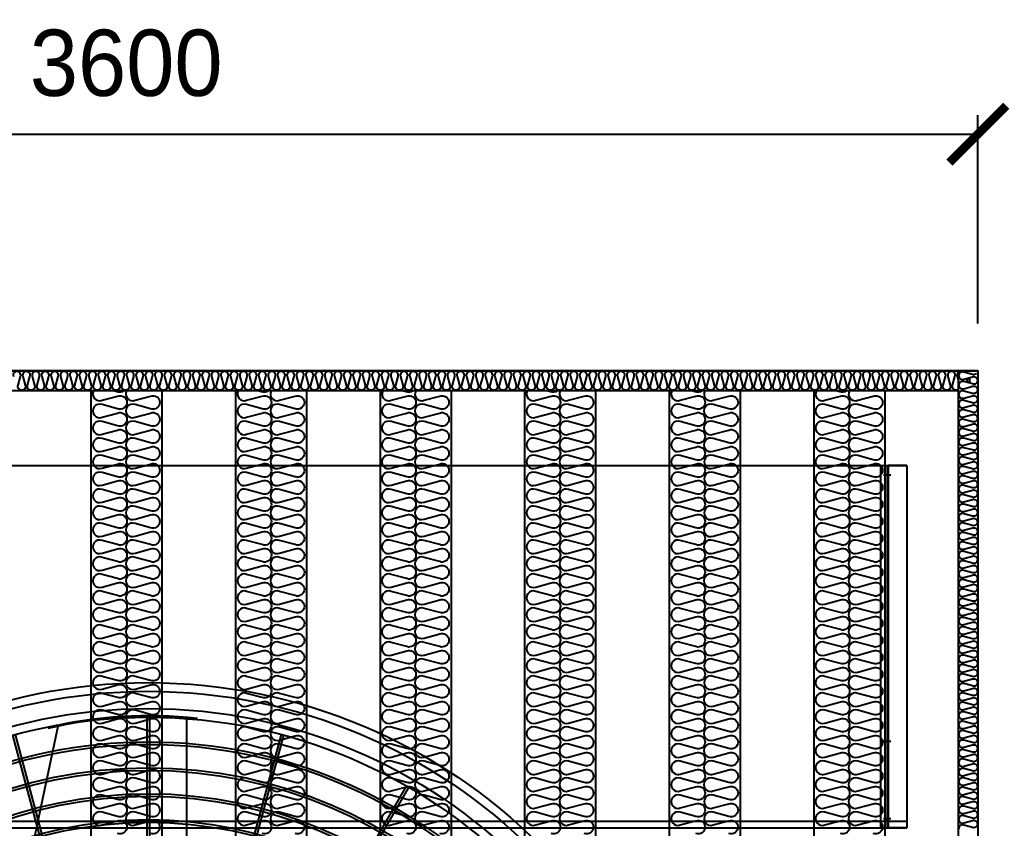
# Model space of a CAD drawing. Header units: millimetres. Extents: x 4398 to 33805, y 3079 to 23874.
# Drawn here: x 9056 to 11147, y 12446 to 14155 of the extents above; entities that cross this region are included whole.
import ezdxf

# ---------------------------------------------------------------- set-up
doc = ezdxf.new("R2010")
doc.units = ezdxf.units.MM
doc.linetypes.add('CENTER', pattern=[2, 1.25, -0.25, 0.25, -0.25])
doc.linetypes.add('HIDDEN', pattern=[0.375, 0.25, -0.125])
for name, color, linetype in [('center', 1, 'CENTER'), ('LINE', 7, 'Continuous'), ('SMS', 220, 'Continuous'), ('냉각탑', 4, 'Continuous'), ('냉각탑_dim', 1, 'Continuous'), ('숨은선', 5, 'HIDDEN')]:
    doc.layers.add(name, color=color, linetype=linetype)
doc.styles.add('HY울릉도L', font='')
doc.styles.get('HY울릉도L').set_extended_font_data('HY울릉도L')
doc.dimstyles.new('성지DIM', dxfattribs={"dimtxt": 3.5, "dimasz": 3, "dimexe": 1, "dimexo": 2.5, "dimgap": 2, "dimtad": 1, "dimdec": 0, "dimzin": 3, "dimdsep": 46, "dimtxsty": 'HY울릉도L', "dimblk": 'ARCHTICK', "dimcen": -2, "dimclrd": 256, "dimclre": 256, "dimclrt": 7, "dimadec": 0, "dimazin": 0, "dimtfac": 1, "dimtdec": 0, "dimtofl": 0, "dimtmove": 0, "dimatfit": 3, "dimfxl": 1, "dimtolj": 1, "dimtzin": 0, "dimlwe": -1, "dimarcsym": 0})

# ---------------------------------------------------------------- blocks, each defined once
blk = doc.blocks.new('_ArchTick')
at = {"color": 0, "linetype": 'ByBlock', "const_width": 0.15}
blk.add_lwpolyline([(-0.5, -0.5), (0.5, 0.5)], dxfattribs=at)
blk = doc.blocks.new('*D725')
at = {"layer": 'Defpoints', "color": 0, "transparency": 16777216}
for p in [(11080.9, 13913), (7481.2, 13412.6), (11080.9, 13412.6)]:
    blk.add_point(p, dxfattribs=at)
at = {"layer": '냉각탑_dim', "transparency": 16777216}
for p, q in [((7481.2, 13512.6), (7481.2, 13953)), ((11080.9, 13512.6), (11080.9, 13953))]:
    blk.add_line(p, q, dxfattribs=at)
at = {"layer": '냉각탑_dim', "lineweight": -2, "transparency": 16777216}
blk.add_line((7481.2, 13913), (11080.9, 13913), dxfattribs=at)
at = {"layer": '냉각탑_dim', "lineweight": -2, "transparency": 16777216, "xscale": 120, "yscale": 120, "zscale": 120, "rotation": 180}
blk.add_blockref('_ArchTick', (7481.2, 13913), dxfattribs=at)
at = {"layer": '냉각탑_dim', "lineweight": -2, "transparency": 16777216, "xscale": 120, "yscale": 120, "zscale": 120}
blk.add_blockref('_ArchTick', (11080.9, 13913), dxfattribs=at)
at = {"layer": '냉각탑_dim', "color": 7, "transparency": 16777216, "insert": (9281.1, 14063), "char_height": 140, "attachment_point": 5, "style": 'HY울릉도L'}
blk.add_mtext('\\A1;3600', dxfattribs=at)
blk = doc.blocks.new('A$C1FB73ED1')
for p, q in [((1277, 1342.9), (1277, 2480)), ((1283, 1342.9), (1283, 2480)), ((1260.8, 1340), (966.5, 2438.3)), ((1266.6, 1341.6), (972.3, 2439.9)), ((1293.4, 1341.6), (1587.7, 2439.9)), ((1299.2, 1340), (1593.5, 2438.3)), ((1308.9, 1336), (1877.4, 2320.7)), ((1314.1, 1333), (1882.6, 2317.7))]:
    blk.add_line(p, q)
for radius in [1280, 1260, 1220, 1200]:
    blk.add_circle((1280, 1280), radius)
at = {"ltscale": 5}
for radius in [1143, 1137, 1083, 1077, 1023, 1017, 963, 957]:
    blk.add_circle((1280, 1280), radius, dxfattribs=at)
at = {"layer": 'LINE', "color": 7}
for p, q in [((1368.2, 2477.5), (1368.2, 1567)), ((985.2, 2053.4), (1071.5, 2459.4))]:
    blk.add_line(p, q, dxfattribs=at)
for radius, start, end in [(1000, 83.5007, 103.4595), (998, 83.4876, 103.487)]:
    blk.add_arc((1280, 1483.4), radius, start, end, dxfattribs=at)
blk = doc.blocks.new('SP전면')
at = {"color": 7}
for p, q in [((31549.2, -80510.4), (31549.2, -83988.4)), ((31699.2, -80510.4), (31699.2, -83988.4))]:
    blk.add_line(p, q, dxfattribs=at)
at = {"layer": 'SMS', "color": 5}
for points in [[(31554.8, -80510.4, 0.686718), (31572.7, -80530.4), (31605.6, -80521.5, -0.524856), (31625.1, -80534.9, -0.524856), (31605.6, -80548.3), (31572.7, -80539.4, 1.449198), (31572.7, -80566.3), (31605.6, -80557.4, -0.524856), (31625.1, -80570.8, -0.524856), (31605.6, -80584.2), (31572.7, -80575.3, 1.449198), (31572.7, -80602.2), (31605.6, -80593.3, -0.524856), (31625.1, -80606.7, -0.524856), (31605.6, -80620.1), (31572.7, -80611.2, 1.449198), (31572.7, -80638.1), (31605.6, -80629.2, -0.524856), (31625.1, -80642.6, -0.524856), (31605.6, -80656.1), (31572.7, -80647.2, 1.449198), (31572.7, -80674), (31605.6, -80665.1, -0.524856), (31625.1, -80678.5, -0.524856), (31605.6, -80692), (31572.7, -80683.1, 1.449198), (31572.7, -80709.9), (31605.6, -80701, -0.524856), (31625.1, -80714.4, -0.524856), (31605.6, -80727.9), (31572.7, -80719, 1.449198), (31572.7, -80745.8), (31605.6, -80736.9, -0.524856), (31625.1, -80750.4, -0.524856), (31605.6, -80763.8), (31572.7, -80754.9, 1.449198), (31572.7, -80781.7), (31605.6, -80772.8, -0.524856), (31625.1, -80786.3, -0.524856), (31605.6, -80799.7), (31572.7, -80790.8, 1.449198), (31572.7, -80817.7), (31605.6, -80808.7, -0.524856), (31625.1, -80822.2, -0.524856), (31605.6, -80835.6), (31572.7, -80826.7, 1.449198), (31572.7, -80853.6), (31605.6, -80844.7, -0.524856), (31625.1, -80858.1, -0.524856), (31605.6, -80871.5), (31572.7, -80862.6, 1.449198), (31572.7, -80889.5), (31605.6, -80880.6, -0.524856), (31625.1, -80894, -0.524856), (31605.6, -80907.4), (31572.7, -80898.5, 1.449198), (31572.7, -80925.4), (31605.6, -80916.5, -0.524856), (31625.1, -80929.9, -0.524856), (31605.6, -80943.3), (31572.7, -80934.4, 1.449198), (31572.7, -80961.3), (31605.6, -80952.4, -0.524856), (31625.1, -80965.8, -0.524856), (31605.6, -80979.2), (31572.7, -80970.3, 1.449198), (31572.7, -80997.2), (31605.6, -80988.3, -0.524856), (31625.1, -81001.7, -0.524856), (31605.6, -81015.2), (31572.7, -81006.3, 1.449198), (31572.7, -81033.1), (31605.6, -81024.2, -0.524856), (31625.1, -81037.6, -0.524856), (31605.6, -81051.1), (31572.7, -81042.2, 1.449198), (31572.7, -81069), (31605.6, -81060.1, -0.524856), (31625.1, -81073.5, -0.524856), (31605.6, -81087), (31572.7, -81078.1, 1.449198), (31572.7, -81104.9), (31605.6, -81096, -0.524856), (31625.1, -81109.5, -0.524856), (31605.6, -81122.9), (31572.7, -81114, 1.449198), (31572.7, -81140.8), (31605.6, -81131.9, -0.524856), (31625.1, -81145.4, -0.524856), (31605.6, -81158.8), (31572.7, -81149.9, 1.449198), (31572.7, -81176.8), (31605.6, -81167.8, -0.524856), (31625.1, -81181.3, -0.524856), (31605.6, -81194.7), (31572.7, -81185.8, 1.449198), (31572.7, -81212.7), (31605.6, -81203.8, -0.524856), (31625.1, -81217.2, -0.524856), (31605.6, -81230.6), (31572.7, -81221.7, 1.449198), (31572.7, -81248.6), (31605.6, -81239.7, -0.524856), (31625.1, -81253.1, -0.524856), (31605.6, -81266.5), (31572.7, -81257.6, 1.449198), (31572.7, -81284.5), (31605.6, -81275.6, -0.524856), (31625.1, -81289, -0.524856), (31605.6, -81302.4), (31572.7, -81293.5, 1.449198), (31572.7, -81320.4), (31605.6, -81311.5, -0.524856), (31625.1, -81324.9, -0.417249), (31610.6, -81339.3)], [(31618, -80510.4, -0.259641), (31604.1, -80512.4), (31596.6, -80510.4)], [(31624.5, -80510.4, 0.686718), (31642.3, -80530.4), (31675.2, -80521.5, -0.524856), (31694.7, -80534.9, -0.524856), (31675.2, -80548.3), (31642.3, -80539.4, 1.449198), (31642.3, -80566.3), (31675.2, -80557.4, -0.524856), (31694.7, -80570.8, -0.524856), (31675.2, -80584.2), (31642.3, -80575.3, 1.449198), (31642.3, -80602.2), (31675.2, -80593.3, -0.524856), (31694.7, -80606.7, -0.524856), (31675.2, -80620.1), (31642.3, -80611.2, 1.449198), (31642.3, -80638.1), (31675.2, -80629.2, -0.524856), (31694.7, -80642.6, -0.524856), (31675.2, -80656.1), (31642.3, -80647.2, 1.449198), (31642.3, -80674), (31675.2, -80665.1, -0.524856), (31694.7, -80678.5, -0.524856), (31675.2, -80692), (31642.3, -80683.1, 1.449198), (31642.3, -80709.9), (31675.2, -80701, -0.524856), (31694.7, -80714.4, -0.524856), (31675.2, -80727.9), (31642.3, -80719, 1.449198), (31642.3, -80745.8), (31675.2, -80736.9, -0.524856), (31694.7, -80750.4, -0.524856), (31675.2, -80763.8), (31642.3, -80754.9, 1.449198), (31642.3, -80781.7), (31675.2, -80772.8, -0.524856), (31694.7, -80786.3, -0.524856), (31675.2, -80799.7), (31642.3, -80790.8, 1.449198), (31642.3, -80817.7), (31675.2, -80808.7, -0.524856), (31694.7, -80822.2, -0.524856), (31675.2, -80835.6), (31642.3, -80826.7, 1.449198), (31642.3, -80853.6), (31675.2, -80844.7, -0.524856), (31694.7, -80858.1, -0.524856), (31675.2, -80871.5), (31642.3, -80862.6, 1.449198), (31642.3, -80889.5), (31675.2, -80880.6, -0.524856), (31694.7, -80894, -0.524856), (31675.2, -80907.4), (31642.3, -80898.5, 1.449198), (31642.3, -80925.4), (31675.2, -80916.5, -0.524856), (31694.7, -80929.9, -0.524856), (31675.2, -80943.3), (31642.3, -80934.4, 1.449198), (31642.3, -80961.3), (31675.2, -80952.4, -0.524856), (31694.7, -80965.8, -0.524856), (31675.2, -80979.2), (31642.3, -80970.3, 1.449198), (31642.3, -80997.2), (31675.2, -80988.3, -0.524856), (31694.7, -81001.7, -0.524856), (31675.2, -81015.2), (31642.3, -81006.3, 1.449198), (31642.3, -81033.1), (31675.2, -81024.2, -0.524856), (31694.7, -81037.6, -0.524856), (31675.2, -81051.1), (31642.3, -81042.2, 1.449198), (31642.3, -81069), (31675.2, -81060.1, -0.524856), (31694.7, -81073.5, -0.524856), (31675.2, -81087), (31642.3, -81078.1, 1.449198), (31642.3, -81104.9), (31675.2, -81096, -0.524856), (31694.7, -81109.5, -0.524856), (31675.2, -81122.9), (31642.3, -81114, 1.449198), (31642.3, -81140.8), (31675.2, -81131.9, -0.524856), (31694.7, -81145.4, -0.524856), (31675.2, -81158.8), (31642.3, -81149.9, 1.449198), (31642.3, -81176.8), (31675.2, -81167.8, -0.524856), (31694.7, -81181.3, -0.524856), (31675.2, -81194.7), (31642.3, -81185.8, 1.449198), (31642.3, -81212.7), (31675.2, -81203.8, -0.524856), (31694.7, -81217.2, -0.524856), (31675.2, -81230.6), (31642.3, -81221.7, 1.449198), (31642.3, -81248.6), (31675.2, -81239.7, -0.524856), (31694.7, -81253.1, -0.524856), (31675.2, -81266.5), (31642.3, -81257.6, 1.449198), (31642.3, -81284.5), (31675.2, -81275.6, -0.524856), (31694.7, -81289, -0.524856), (31675.2, -81302.4), (31642.3, -81293.5, 1.449198), (31642.3, -81320.4), (31675.2, -81311.5, -0.524856), (31694.7, -81324.9, -0.417249), (31680.2, -81339.3)], [(31553.7, -81310.6, 0.446849), (31572.7, -81320.4), (31605.6, -81311.5, -0.524856), (31625.1, -81324.9, -0.524856), (31605.6, -81338.3), (31572.7, -81329.4, 1.449198), (31572.7, -81356.3), (31605.6, -81347.4, -0.524856), (31625.1, -81360.8, -0.524856), (31605.6, -81374.3), (31572.7, -81365.4, 1.449198), (31572.7, -81392.2), (31605.6, -81383.3, -0.524856), (31625.1, -81396.7, -0.524856), (31605.6, -81410.2), (31572.7, -81401.3, 1.449198), (31572.7, -81428.1), (31605.6, -81419.2, -0.524856), (31625.1, -81432.6, -0.524856), (31605.6, -81446.1)], [(31623.3, -81310.6, 0.446849), (31642.3, -81320.4), (31675.2, -81311.5, -0.524856), (31694.7, -81324.9, -0.524856), (31675.2, -81338.3), (31642.3, -81329.4, 1.449198), (31642.3, -81356.3), (31675.2, -81347.4, -0.524856), (31694.7, -81360.8, -0.524856), (31675.2, -81374.3), (31642.3, -81365.4, 1.449198), (31642.3, -81392.2), (31675.2, -81383.3, -0.524856), (31694.7, -81396.7, -0.524856), (31675.2, -81410.2), (31642.3, -81401.3, 1.449198), (31642.3, -81428.1), (31675.2, -81419.2, -0.524856), (31694.7, -81432.6, -0.524856), (31675.2, -81446.1)]]:
    blk.add_lwpolyline(points, format="xyb", dxfattribs=at)
blk = doc.blocks.new('3')
for p, q in [((10236.2, 13412.6), (7481.2, 13412.6)), ((7672.4, 13412.6), (10930.9, 13412.6)), ((10236.2, 13412.6), (11081.2, 13412.6)), ((11081.2, 13412.6), (11081.2, 9812.6)), ((7686.5, 13212.6), (10930.9, 13212.6)), ((10875.6, 13212.6), (10875.6, 12447)), ((10889.7, 13212.6), (10889.7, 12447)), ((10891.6, 13212.6), (10891.6, 12447)), ((10930.9, 13212.6), (10891.6, 13212.6)), ((10930.9, 13212.6), (10930.9, 12447)), ((7672.4, 12447), (10930.9, 12447)), ((7733.4, 12461), (10930.9, 12461)), ((10930.9, 12447), (10891.6, 12447))]:
    blk.add_line(p, q)
at = {"color": 7}
for p, q in [((7481.2, 13412.6), (10236.2, 13412.6)), ((11081.2, 13412.6), (10236.2, 13412.6)), ((11039.2, 13412.6), (11039.2, 9892.6)), ((11081.2, 13412.6), (11081.2, 9812.6)), ((11039.2, 13370.6), (7523.2, 13370.6))]:
    blk.add_line(p, q, dxfattribs=at)
at = {"ltscale": 500, "elevation": 0}
blk.add_lwpolyline([(7481.2, 13412.6), (11080.9, 13412.6), (11080.9, 9812.6), (7481.2, 9812.6)], close=True, dxfattribs=at)
blk.add_circle((11061.2, 13392.6), 3)
at = {"layer": 'center'}
for p, q in [((10881.7, 13192.9), (10897.7, 13192.9)), ((10881.7, 12629.8), (10897.7, 12629.8)), ((10881.7, 12466.6), (10897.7, 12466.6))]:
    blk.add_line(p, q, dxfattribs=at)
at = {"layer": 'SMS', "color": 5, "elevation": 0}
for points in [[(9108, 13411.4, 0.446849), (9102.6, 13400.8), (9107.5, 13382.5, -0.524856), (9100, 13371.7, -0.524856), (9092.6, 13382.5), (9097.5, 13400.8, 1.449198), (9082.6, 13400.8), (9087.6, 13382.5, -0.524856), (9080.1, 13371.7, -0.524856), (9072.6, 13382.5), (9077.6, 13400.8, 1.449198), (9062.7, 13400.8), (9067.6, 13382.5, -0.524856), (9060.1, 13371.7, -0.524856), (9052.7, 13382.5), (9057.6, 13400.8, 1.449198), (9042.7, 13400.8)], [(9686.6, 13411.4, 0.446849), (9681.1, 13400.8), (9686.1, 13382.5, -0.524856), (9678.6, 13371.7, -0.524856), (9671.1, 13382.5), (9676.1, 13400.8, 1.449198), (9661.2, 13400.8), (9666.1, 13382.5, -0.524856), (9658.6, 13371.7, -0.524856), (9651.2, 13382.5), (9656.1, 13400.8, 1.449198), (9641.2, 13400.8), (9646.2, 13382.5, -0.524856), (9638.7, 13371.7, -0.524856), (9631.2, 13382.5), (9636.2, 13400.8, 1.449198), (9621.3, 13400.8), (9626.2, 13382.5, -0.524856), (9618.7, 13371.7, -0.524856), (9611.3, 13382.5), (9616.2, 13400.8, 1.449198), (9601.3, 13400.8), (9606.3, 13382.5, -0.524856), (9598.8, 13371.7, -0.524856), (9591.3, 13382.5), (9596.3, 13400.8, 1.449198), (9581.4, 13400.8), (9586.3, 13382.5, -0.524856), (9578.8, 13371.7, -0.524856), (9571.4, 13382.5), (9576.3, 13400.8, 1.449198), (9561.4, 13400.8), (9566.4, 13382.5, -0.524856), (9558.9, 13371.7, -0.524856), (9551.4, 13382.5), (9556.4, 13400.8, 1.449198), (9541.5, 13400.8), (9546.4, 13382.5, -0.524856), (9538.9, 13371.7, -0.524856), (9531.5, 13382.5), (9536.4, 13400.8, 1.449198), (9521.5, 13400.8), (9526.5, 13382.5, -0.524856), (9519, 13371.7, -0.524856), (9511.5, 13382.5), (9516.5, 13400.8, 1.449198), (9501.6, 13400.8), (9506.5, 13382.5, -0.524856), (9499, 13371.7, -0.524856), (9491.6, 13382.5), (9496.5, 13400.8, 1.449198), (9481.6, 13400.8), (9486.6, 13382.5, -0.524856), (9479.1, 13371.7, -0.524856), (9471.6, 13382.5), (9476.6, 13400.8, 1.449198), (9461.7, 13400.8), (9466.6, 13382.5, -0.524856), (9459.1, 13371.7, -0.524856), (9451.7, 13382.5), (9456.6, 13400.8, 1.449198), (9441.7, 13400.8), (9446.7, 13382.5, -0.524856), (9439.2, 13371.7, -0.524856), (9431.7, 13382.5), (9436.7, 13400.8, 1.449198), (9421.8, 13400.8), (9426.7, 13382.5, -0.524856), (9419.2, 13371.7, -0.524856), (9411.8, 13382.5), (9416.7, 13400.8, 1.449198), (9401.8, 13400.8), (9406.8, 13382.5, -0.524856), (9399.3, 13371.7, -0.524856), (9391.8, 13382.5), (9396.8, 13400.8, 1.449198), (9381.9, 13400.8), (9386.8, 13382.5, -0.524856), (9379.3, 13371.7, -0.524856), (9371.9, 13382.5), (9376.8, 13400.8, 1.449198), (9361.9, 13400.8), (9366.9, 13382.5, -0.524856), (9359.4, 13371.7, -0.524856), (9351.9, 13382.5), (9356.9, 13400.8, 1.449198), (9342, 13400.8), (9346.9, 13382.5, -0.524856), (9339.4, 13371.7, -0.524856), (9332, 13382.5), (9336.9, 13400.8, 1.449198), (9322, 13400.8), (9327, 13382.5, -0.524856), (9319.5, 13371.7, -0.524856), (9312, 13382.5), (9317, 13400.8, 1.449198), (9302.1, 13400.8), (9307, 13382.5, -0.524856), (9299.5, 13371.7, -0.524856), (9292.1, 13382.5), (9297, 13400.8, 1.449198), (9282.1, 13400.8), (9287.1, 13382.5, -0.524856), (9279.6, 13371.7, -0.524856), (9272.1, 13382.5), (9277.1, 13400.8, 1.449198), (9262.2, 13400.8), (9267.1, 13382.5, -0.524856), (9259.6, 13371.7, -0.524856), (9252.2, 13382.5), (9257.1, 13400.8, 1.449198), (9242.2, 13400.8), (9247.2, 13382.5, -0.524856), (9239.7, 13371.7, -0.524856), (9232.2, 13382.5), (9237.2, 13400.8, 1.449198), (9222.3, 13400.8), (9227.2, 13382.5, -0.524856), (9219.7, 13371.7, -0.524856), (9212.3, 13382.5), (9217.2, 13400.8, 1.449198), (9202.3, 13400.8), (9207.3, 13382.5, -0.524856), (9199.8, 13371.7, -0.524856), (9192.3, 13382.5), (9197.3, 13400.8, 1.449198), (9182.4, 13400.8), (9187.3, 13382.5, -0.524856), (9179.8, 13371.7, -0.524856), (9172.4, 13382.5), (9177.3, 13400.8, 1.449198), (9162.4, 13400.8), (9167.4, 13382.5, -0.524856), (9159.9, 13371.7, -0.524856), (9152.4, 13382.5), (9157.4, 13400.8, 1.449198), (9142.5, 13400.8), (9147.4, 13382.5, -0.524856), (9139.9, 13371.7, -0.524856), (9132.5, 13382.5), (9137.4, 13400.8, 1.449198), (9122.5, 13400.8), (9127.5, 13382.5, -0.524856), (9120, 13371.7, -0.524856), (9112.5, 13382.5), (9117.5, 13400.8, 1.449198), (9102.6, 13400.8), (9107.5, 13382.5, -0.524856), (9100, 13371.7, -0.417249), (9092.1, 13379.8)], [(10265.1, 13411.4, 0.446849), (10259.7, 13400.8), (10264.6, 13382.5, -0.524856), (10257.1, 13371.7, -0.524856), (10249.7, 13382.5), (10254.6, 13400.8, 1.449198), (10239.7, 13400.8), (10244.7, 13382.5, -0.524856), (10237.2, 13371.7, -0.524856), (10229.7, 13382.5), (10234.7, 13400.8, 1.449198), (10219.8, 13400.8), (10224.7, 13382.5, -0.524856), (10217.2, 13371.7, -0.524856), (10209.8, 13382.5), (10214.7, 13400.8, 1.449198), (10199.8, 13400.8), (10204.8, 13382.5, -0.524856), (10197.3, 13371.7, -0.524856), (10189.8, 13382.5), (10194.8, 13400.8, 1.449198), (10179.9, 13400.8), (10184.8, 13382.5, -0.524856), (10177.3, 13371.7, -0.524856), (10169.9, 13382.5), (10174.8, 13400.8, 1.449198), (10159.9, 13400.8), (10164.9, 13382.5, -0.524856), (10157.4, 13371.7, -0.524856), (10149.9, 13382.5), (10154.9, 13400.8, 1.449198), (10140, 13400.8), (10144.9, 13382.5, -0.524856), (10137.4, 13371.7, -0.524856), (10130, 13382.5), (10134.9, 13400.8, 1.449198), (10120, 13400.8), (10125, 13382.5, -0.524856), (10117.5, 13371.7, -0.524856), (10110, 13382.5), (10115, 13400.8, 1.449198), (10100.1, 13400.8), (10105, 13382.5, -0.524856), (10097.5, 13371.7, -0.524856), (10090.1, 13382.5), (10095, 13400.8, 1.449198), (10080.1, 13400.8), (10085.1, 13382.5, -0.524856), (10077.6, 13371.7, -0.524856), (10070.1, 13382.5), (10075.1, 13400.8, 1.449198), (10060.2, 13400.8), (10065.1, 13382.5, -0.524856), (10057.6, 13371.7, -0.524856), (10050.2, 13382.5), (10055.1, 13400.8, 1.449198), (10040.2, 13400.8), (10045.2, 13382.5, -0.524856), (10037.7, 13371.7, -0.524856), (10030.2, 13382.5), (10035.2, 13400.8, 1.449198), (10020.3, 13400.8), (10025.2, 13382.5, -0.524856), (10017.7, 13371.7, -0.524856), (10010.3, 13382.5), (10015.2, 13400.8, 1.449198), (10000.3, 13400.8), (10005.3, 13382.5, -0.524856), (9997.8, 13371.7, -0.524856), (9990.3, 13382.5), (9995.3, 13400.8, 1.449198), (9980.4, 13400.8), (9985.3, 13382.5, -0.524856), (9977.8, 13371.7, -0.524856), (9970.4, 13382.5), (9975.3, 13400.8, 1.449198), (9960.4, 13400.8), (9965.4, 13382.5, -0.524856), (9957.9, 13371.7, -0.524856), (9950.4, 13382.5), (9955.4, 13400.8, 1.449198), (9940.5, 13400.8), (9945.4, 13382.5, -0.524856), (9937.9, 13371.7, -0.524856), (9930.5, 13382.5), (9935.4, 13400.8, 1.449198), (9920.5, 13400.8), (9925.5, 13382.5, -0.524856), (9918, 13371.7, -0.524856), (9910.5, 13382.5), (9915.5, 13400.8, 1.449198), (9900.6, 13400.8), (9905.5, 13382.5, -0.524856), (9898, 13371.7, -0.524856), (9890.6, 13382.5), (9895.5, 13400.8, 1.449198), (9880.6, 13400.8), (9885.6, 13382.5, -0.524856), (9878.1, 13371.7, -0.524856), (9870.6, 13382.5), (9875.6, 13400.8, 1.449198), (9860.7, 13400.8), (9865.6, 13382.5, -0.524856), (9858.1, 13371.7, -0.524856), (9850.7, 13382.5), (9855.6, 13400.8, 1.449198), (9840.7, 13400.8), (9845.7, 13382.5, -0.524856), (9838.2, 13371.7, -0.524856), (9830.7, 13382.5), (9835.7, 13400.8, 1.449198), (9820.8, 13400.8), (9825.7, 13382.5, -0.524856), (9818.2, 13371.7, -0.524856), (9810.8, 13382.5), (9815.7, 13400.8, 1.449198), (9800.8, 13400.8), (9805.8, 13382.5, -0.524856), (9798.3, 13371.7, -0.524856), (9790.8, 13382.5), (9795.8, 13400.8, 1.449198), (9780.9, 13400.8), (9785.8, 13382.5, -0.524856), (9778.3, 13371.7, -0.524856), (9770.9, 13382.5), (9775.8, 13400.8, 1.449198), (9760.9, 13400.8), (9765.9, 13382.5, -0.524856), (9758.4, 13371.7, -0.524856), (9750.9, 13382.5), (9755.9, 13400.8, 1.449198), (9741, 13400.8), (9745.9, 13382.5, -0.524856), (9738.4, 13371.7, -0.524856), (9731, 13382.5), (9735.9, 13400.8, 1.449198), (9721, 13400.8), (9726, 13382.5, -0.524856), (9718.5, 13371.7, -0.524856), (9711, 13382.5), (9716, 13400.8, 1.449198), (9701.1, 13400.8), (9706, 13382.5, -0.524856), (9698.5, 13371.7, -0.524856), (9691.1, 13382.5), (9696, 13400.8, 1.449198), (9681.1, 13400.8), (9686.1, 13382.5, -0.524856), (9678.6, 13371.7, -0.417249), (9670.6, 13379.8)], [(10740.3, 13373, -0.144343), (10735.9, 13371.7, -0.524856), (10728.5, 13382.5), (10733.4, 13400.8, 1.449198), (10718.5, 13400.8), (10723.5, 13382.5, -0.524856), (10716, 13371.7, -0.524856), (10708.5, 13382.5), (10713.5, 13400.8, 1.449198), (10698.6, 13400.8), (10703.5, 13382.5, -0.524856), (10696, 13371.7, -0.524856), (10688.6, 13382.5), (10693.5, 13400.8, 1.449198), (10678.6, 13400.8), (10683.6, 13382.5, -0.524856), (10676.1, 13371.7, -0.524856), (10668.6, 13382.5), (10673.6, 13400.8, 1.449198), (10658.7, 13400.8), (10663.6, 13382.5, -0.524856), (10656.1, 13371.7, -0.524856), (10648.7, 13382.5), (10653.6, 13400.8, 1.449198), (10638.7, 13400.8), (10643.7, 13382.5, -0.524856), (10636.2, 13371.7, -0.524856), (10628.7, 13382.5), (10633.7, 13400.8, 1.449198), (10618.8, 13400.8), (10623.7, 13382.5, -0.524856), (10616.2, 13371.7, -0.524856), (10608.8, 13382.5), (10613.7, 13400.8, 1.449198), (10598.8, 13400.8), (10603.8, 13382.5, -0.524856), (10596.3, 13371.7, -0.524856), (10588.8, 13382.5), (10593.8, 13400.8, 1.449198), (10578.9, 13400.8), (10583.8, 13382.5, -0.524856), (10576.3, 13371.7, -0.524856), (10568.9, 13382.5), (10573.8, 13400.8, 1.449198), (10558.9, 13400.8), (10563.9, 13382.5, -0.524856), (10556.4, 13371.7, -0.524856), (10548.9, 13382.5), (10553.9, 13400.8, 1.449198), (10539, 13400.8), (10543.9, 13382.5, -0.524856), (10536.4, 13371.7, -0.524856), (10529, 13382.5), (10533.9, 13400.8, 1.449198), (10519, 13400.8), (10524, 13382.5, -0.524856), (10516.5, 13371.7, -0.524856), (10509, 13382.5), (10514, 13400.8, 1.449198), (10499.1, 13400.8), (10504, 13382.5, -0.524856), (10496.5, 13371.7, -0.524856), (10489.1, 13382.5), (10494, 13400.8, 1.449198), (10479.1, 13400.8), (10484.1, 13382.5, -0.524856), (10476.6, 13371.7, -0.524856), (10469.1, 13382.5), (10474.1, 13400.8, 1.449198), (10459.2, 13400.8), (10464.1, 13382.5, -0.524856), (10456.6, 13371.7, -0.524856), (10449.2, 13382.5), (10454.1, 13400.8, 1.449198), (10439.2, 13400.8), (10444.2, 13382.5, -0.524856), (10436.7, 13371.7, -0.524856), (10429.2, 13382.5), (10434.2, 13400.8, 1.449198), (10419.3, 13400.8), (10424.2, 13382.5, -0.524856), (10416.7, 13371.7, -0.524856), (10409.3, 13382.5), (10414.2, 13400.8, 1.449198), (10399.3, 13400.8), (10404.3, 13382.5, -0.524856), (10396.8, 13371.7, -0.524856), (10389.3, 13382.5), (10394.3, 13400.8, 1.449198), (10379.4, 13400.8), (10384.3, 13382.5, -0.524856), (10376.8, 13371.7, -0.524856), (10369.4, 13382.5), (10374.3, 13400.8, 1.449198), (10359.4, 13400.8), (10364.4, 13382.5, -0.524856), (10356.9, 13371.7, -0.524856), (10349.4, 13382.5), (10354.4, 13400.8, 1.449198), (10339.5, 13400.8), (10344.4, 13382.5, -0.524856), (10336.9, 13371.7, -0.524856), (10329.5, 13382.5), (10334.4, 13400.8, 1.449198), (10319.5, 13400.8), (10324.5, 13382.5, -0.524856), (10317, 13371.7, -0.524856), (10309.5, 13382.5), (10314.5, 13400.8, 1.449198), (10299.6, 13400.8), (10304.5, 13382.5, -0.524856), (10297, 13371.7, -0.524856), (10289.6, 13382.5), (10294.5, 13400.8, 1.449198), (10279.6, 13400.8), (10284.6, 13382.5, -0.524856), (10277.1, 13371.7, -0.524856), (10269.6, 13382.5), (10274.6, 13400.8, 1.449198), (10259.7, 13400.8), (10264.6, 13382.5, -0.524856), (10257.1, 13371.7, -0.417249), (10249.2, 13379.8)], [(11039.2, 13372.8, -0.131401), (11035.2, 13371.7, -0.524856), (11027.7, 13382.5), (11032.7, 13400.8, 1.449198), (11017.8, 13400.8), (11022.7, 13382.5, -0.524856), (11015.2, 13371.7, -0.524856), (11007.8, 13382.5), (11012.7, 13400.8, 1.449198), (10997.8, 13400.8), (11002.8, 13382.5, -0.524856), (10995.3, 13371.7, -0.524856), (10987.8, 13382.5), (10992.8, 13400.8, 1.449198), (10977.9, 13400.8), (10982.8, 13382.5, -0.524856), (10975.3, 13371.7, -0.524856), (10967.9, 13382.5), (10972.8, 13400.8, 1.449198), (10957.9, 13400.8), (10962.9, 13382.5, -0.524856), (10955.4, 13371.7, -0.524856), (10947.9, 13382.5), (10952.9, 13400.8, 1.449198), (10938, 13400.8), (10942.9, 13382.5, -0.524856), (10935.4, 13371.7, -0.524856), (10928, 13382.5), (10932.9, 13400.8, 1.449198), (10918, 13400.8), (10923, 13382.5, -0.524856), (10915.5, 13371.7, -0.524856), (10908, 13382.5), (10913, 13400.8, 1.449198), (10898.1, 13400.8), (10903, 13382.5, -0.524856), (10895.5, 13371.7, -0.524856), (10888.1, 13382.5), (10893, 13400.8, 1.449198), (10878.1, 13400.8), (10883.1, 13382.5, -0.524856), (10875.6, 13371.7, -0.524856), (10868.1, 13382.5), (10873.1, 13400.8, 1.449198), (10858.2, 13400.8), (10863.1, 13382.5, -0.524856), (10855.6, 13371.7, -0.524856), (10848.2, 13382.5), (10853.1, 13400.8, 1.449198), (10838.2, 13400.8), (10843.2, 13382.5, -0.524856), (10835.7, 13371.7, -0.524856), (10828.2, 13382.5), (10833.2, 13400.8, 1.449198), (10818.3, 13400.8), (10823.2, 13382.5, -0.524856), (10815.7, 13371.7, -0.524856), (10808.3, 13382.5), (10813.2, 13400.8, 1.449198), (10798.3, 13400.8), (10803.3, 13382.5, -0.524856), (10795.8, 13371.7, -0.524856), (10788.3, 13382.5), (10793.3, 13400.8, 1.449198), (10778.4, 13400.8), (10783.3, 13382.5, -0.524856), (10775.8, 13371.7, -0.524856), (10768.4, 13382.5), (10773.3, 13400.8, 1.449198), (10758.4, 13400.8), (10763.4, 13382.5, -0.524856), (10755.9, 13371.7, -0.524856), (10748.4, 13382.5), (10753.4, 13400.8, 1.449198), (10738.5, 13400.8), (10743.4, 13382.5, -0.524856), (10735.9, 13371.7, -0.417249), (10728, 13379.8)], [(11039.2, 13409.3, 0.2951), (11037.4, 13400.8), (11039.2, 13394.1)], [(11078.2, 13407.2, -0.310202), (11069.4, 13405.1), (11051.1, 13410, 0.524856), (11040.3, 13402.5, 0.524856), (11051.1, 13395.1), (11069.4, 13400, -1.449198), (11069.4, 13385.1), (11051.1, 13390.1, 0.524856), (11040.3, 13382.6, 0.524856), (11051.1, 13375.1), (11069.4, 13380.1, -1.449198), (11069.4, 13365.2), (11051.1, 13370.1, 0.524856), (11040.3, 13362.6, 0.417249), (11048.4, 13354.7)], [(11080.1, 13371.2, -0.468181), (11069.4, 13365.2), (11051.1, 13370.1, 0.524856), (11040.3, 13362.6, 0.524856), (11051.1, 13355.2), (11069.4, 13360.1, -1.449198), (11069.4, 13345.2), (11051.1, 13350.2, 0.524856), (11040.3, 13342.7, 0.524856), (11051.1, 13335.2), (11069.4, 13340.2, -1.449198), (11069.4, 13325.3), (11051.1, 13330.2, 0.524856), (11040.3, 13322.7, 0.524856), (11051.1, 13315.3), (11069.4, 13320.2, -1.449198), (11069.4, 13305.3), (11051.1, 13310.3, 0.524856), (11040.3, 13302.8, 0.524856), (11051.1, 13295.3), (11069.4, 13300.3, -1.449198), (11069.4, 13285.4), (11051.1, 13290.3, 0.524856), (11040.3, 13282.8, 0.524856), (11051.1, 13275.4), (11069.4, 13280.3, -1.449198), (11069.4, 13265.4), (11051.1, 13270.4, 0.524856), (11040.3, 13262.9, 0.524856), (11051.1, 13255.4), (11069.4, 13260.4, -1.449198), (11069.4, 13245.5), (11051.1, 13250.4, 0.524856), (11040.3, 13242.9, 0.524856), (11051.1, 13235.5), (11069.4, 13240.4, -1.449198), (11069.4, 13225.5), (11051.1, 13230.5, 0.524856), (11040.3, 13223, 0.524856), (11051.1, 13215.5), (11069.4, 13220.5, -1.449198), (11069.4, 13205.6), (11051.1, 13210.5, 0.524856), (11040.3, 13203, 0.524856), (11051.1, 13195.6), (11069.4, 13200.5, -1.449198), (11069.4, 13185.6), (11051.1, 13190.6, 0.524856), (11040.3, 13183.1, 0.524856), (11051.1, 13175.6), (11069.4, 13180.6, -1.449198), (11069.4, 13165.7), (11051.1, 13170.6, 0.524856), (11040.3, 13163.1, 0.524856), (11051.1, 13155.7), (11069.4, 13160.6, -1.449198), (11069.4, 13145.7), (11051.1, 13150.7, 0.524856), (11040.3, 13143.2, 0.524856), (11051.1, 13135.7), (11069.4, 13140.7, -1.449198), (11069.4, 13125.8), (11051.1, 13130.7, 0.524856), (11040.3, 13123.2, 0.524856), (11051.1, 13115.8), (11069.4, 13120.7, -1.449198), (11069.4, 13105.8), (11051.1, 13110.8, 0.524856), (11040.3, 13103.3, 0.524856), (11051.1, 13095.8), (11069.4, 13100.8, -1.449198), (11069.4, 13085.9), (11051.1, 13090.8, 0.524856), (11040.3, 13083.3, 0.524856), (11051.1, 13075.9), (11069.4, 13080.8, -1.449198), (11069.4, 13065.9), (11051.1, 13070.9, 0.524856), (11040.3, 13063.4, 0.524856), (11051.1, 13055.9), (11069.4, 13060.9, -1.449198), (11069.4, 13046), (11051.1, 13050.9, 0.524856), (11040.3, 13043.4, 0.524856), (11051.1, 13036), (11069.4, 13040.9, -1.449198), (11069.4, 13026), (11051.1, 13031, 0.524856), (11040.3, 13023.5, 0.524856), (11051.1, 13016), (11069.4, 13021, -1.449198), (11069.4, 13006.1), (11051.1, 13011, 0.524856), (11040.3, 13003.5, 0.524856), (11051.1, 12996.1), (11069.4, 13001, -1.449198), (11069.4, 12986.1), (11051.1, 12991.1, 0.524856), (11040.3, 12983.6, 0.524856), (11051.1, 12976.1), (11069.4, 12981.1, -1.449198), (11069.4, 12966.2), (11051.1, 12971.1, 0.524856), (11040.3, 12963.6, 0.524856), (11051.1, 12956.2), (11069.4, 12961.1, -1.449198), (11069.4, 12946.2), (11051.1, 12951.2, 0.524856), (11040.3, 12943.7, 0.524856), (11051.1, 12936.2), (11069.4, 12941.2, -1.449198), (11069.4, 12926.3), (11051.1, 12931.2, 0.524856), (11040.3, 12923.7, 0.524856), (11051.1, 12916.3), (11069.4, 12921.2, -1.449198), (11069.4, 12906.3), (11051.1, 12911.3, 0.524856), (11040.3, 12903.8, 0.524856), (11051.1, 12896.3), (11069.4, 12901.3, -1.449198), (11069.4, 12886.4), (11051.1, 12891.3, 0.524856), (11040.3, 12883.8, 0.524856), (11051.1, 12876.4), (11069.4, 12881.3, -1.449198), (11069.4, 12866.4), (11051.1, 12871.4, 0.524856), (11040.3, 12863.9, 0.524856), (11051.1, 12856.4), (11069.4, 12861.4, -1.449198), (11069.4, 12846.5), (11051.1, 12851.4, 0.524856), (11040.3, 12843.9, 0.524856), (11051.1, 12836.5), (11069.4, 12841.4, -1.449198), (11069.4, 12826.5), (11051.1, 12831.5, 0.524856), (11040.3, 12824, 0.524856), (11051.1, 12816.5), (11069.4, 12821.5, -1.449198), (11069.4, 12806.6), (11051.1, 12811.5, 0.524856), (11040.3, 12804, 0.417249), (11048.4, 12796.1)], [(11080.1, 12812.6, -0.468181), (11069.4, 12806.6), (11051.1, 12811.5, 0.524856), (11040.3, 12804, 0.524856), (11051.1, 12796.6), (11069.4, 12801.5, -1.449198), (11069.4, 12786.6), (11051.1, 12791.6, 0.524856), (11040.3, 12784.1, 0.524856), (11051.1, 12776.6), (11069.4, 12781.6, -1.449198), (11069.4, 12766.7), (11051.1, 12771.6, 0.524856), (11040.3, 12764.1, 0.524856), (11051.1, 12756.7), (11069.4, 12761.6, -1.449198), (11069.4, 12746.7), (11051.1, 12751.7, 0.524856), (11040.3, 12744.2, 0.524856), (11051.1, 12736.7), (11069.4, 12741.7, -1.449198), (11069.4, 12726.8), (11051.1, 12731.7, 0.524856), (11040.3, 12724.2, 0.524856), (11051.1, 12716.8), (11069.4, 12721.7, -1.449198), (11069.4, 12706.8), (11051.1, 12711.8, 0.524856), (11040.3, 12704.3, 0.524856), (11051.1, 12696.8), (11069.4, 12701.8, -1.449198), (11069.4, 12686.9), (11051.1, 12691.8, 0.524856), (11040.3, 12684.3, 0.524856), (11051.1, 12676.9), (11069.4, 12681.8, -1.449198), (11069.4, 12666.9), (11051.1, 12671.9, 0.524856), (11040.3, 12664.4, 0.524856), (11051.1, 12656.9), (11069.4, 12661.9, -1.449198), (11069.4, 12647), (11051.1, 12651.9, 0.524856), (11040.3, 12644.4, 0.524856), (11051.1, 12637), (11069.4, 12641.9, -1.449198), (11069.4, 12627), (11051.1, 12632, 0.524856), (11040.3, 12624.5, 0.524856), (11051.1, 12617), (11069.4, 12622, -1.449198), (11069.4, 12607.1), (11051.1, 12612, 0.524856), (11040.3, 12604.5, 0.524856), (11051.1, 12597.1), (11069.4, 12602, -1.449198), (11069.4, 12587.1), (11051.1, 12592.1, 0.524856), (11040.3, 12584.6, 0.524856), (11051.1, 12577.1), (11069.4, 12582.1, -1.449198), (11069.4, 12567.2), (11051.1, 12572.1, 0.524856), (11040.3, 12564.6, 0.524856), (11051.1, 12557.2), (11069.4, 12562.1, -1.449198), (11069.4, 12547.2), (11051.1, 12552.2, 0.524856), (11040.3, 12544.7, 0.524856), (11051.1, 12537.2), (11069.4, 12542.2, -1.449198), (11069.4, 12527.3), (11051.1, 12532.2, 0.524856), (11040.3, 12524.7, 0.524856), (11051.1, 12517.3), (11069.4, 12522.2, -1.449198), (11069.4, 12507.3), (11051.1, 12512.3, 0.524856), (11040.3, 12504.8, 0.524856), (11051.1, 12497.3), (11069.4, 12502.3, -1.449198), (11069.4, 12487.4), (11051.1, 12492.3, 0.524856), (11040.3, 12484.8, 0.524856), (11051.1, 12477.4), (11069.4, 12482.3, -1.449198), (11069.4, 12467.4), (11051.1, 12472.4, 0.524856), (11040.3, 12464.9, 0.524856), (11051.1, 12457.4), (11069.4, 12462.4, -1.449198), (11069.4, 12447.5), (11051.1, 12452.4, 0.524856), (11040.3, 12444.9, 0.524856)]]:
    blk.add_lwpolyline(points, format="xyb", dxfattribs=at)
at = {"layer": '숨은선', "ltscale": 4, "elevation": 0}
blk.add_lwpolyline([(11001.1, 13372.6, 0.005236), (11001.3, 13372.6, 0.005236)], format="xyb", dxfattribs=at)
for p in [(-22342.6, 93881), (-22037.1, 93881), (-21731.6, 93881), (-21426.1, 93881), (-21120.6, 93881), (-20815.1, 93881)]:
    blk.add_blockref('SP전면', p)
at = {"layer": '냉각탑', "xscale": 0.9134730205792179, "yscale": 0.9134730205792179, "zscale": 0.9134730205792179}
blk.add_blockref('A$C1FB73ED1', (8158.8, 10415.2), dxfattribs=at)

msp = doc.modelspace()

# ---------------------------------------------------------------- block references
msp.add_blockref('3', (0, 0))

# ---------------------------------------------------------------- dimensions: what is measured, and where the dimension line sits
at = {"layer": '냉각탑_dim'}
dim = msp.add_linear_dim(base=(11080.9, 13913), p1=(7481.2, 13412.6), p2=(11080.9, 13412.6), dimstyle='성지DIM', override={"dimscale": 40}, dxfattribs=at)
dim.commit()
dim.dimension.update_dxf_attribs({"geometry": '*D725', "text_midpoint": (9281.1, 14063)})

doc.saveas('drawing.dxf')
